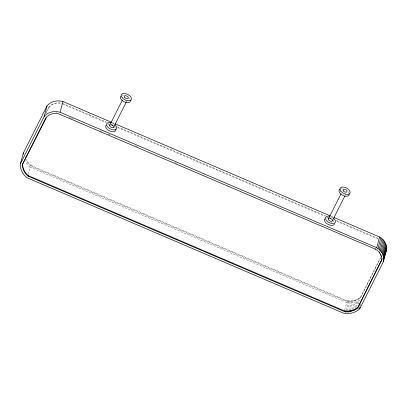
<?xml version="1.0" encoding="UTF-8"?>
<svg xmlns="http://www.w3.org/2000/svg" width="407" height="407" viewBox="0 0 407 407"><rect width="100%" height="100%" fill="white"/><g stroke="black" fill="none" stroke-linecap="round" stroke-linejoin="round"><path stroke-width="0.31" stroke-dasharray="2.04 1.53" d="M28.073 174.206L30.006 167.073A18.473 15.329 15.2 0 1 25.305 161.803M380.616 257.712L360.536 297.644C356.939 300.971 351.724 302.086 346.962 301.368L31.013 166.168L31.176 165.578L30.393 164.927A16.265 13.492 15.2 0 1 26.684 160.048M45.696 113.716L49.644 106.161A12.815 10.633 15.2 0 1 61.203 102.991M344.704 309.696L346.637 302.564L30.006 167.073M346.962 301.368L347.125 300.773L31.176 165.578M348.005 301.501L348.163 300.905C352.615 301.312 357.366 300.137 360.694 297.049L380.494 257.682M345.395 312.856L345.879 311.075M346.036 310.48L348.133 302.757C352.421 303.144 356.888 302.259 360.5 299.857M349.323 301.577L349.486 300.982M346.891 312.942L347.375 311.162M347.537 310.566L349.633 302.844M350.636 301.562L350.798 300.966M348.382 312.927L348.865 311.141M349.028 310.546L351.124 302.823M351.933 301.45L352.091 300.859M350.661 309.829L352.594 302.701M353.205 301.251L353.362 300.656M352.106 309.605L354.039 302.472M354.441 300.961L354.604 300.366M355.637 300.585L355.799 299.99M353.673 308.679L355.443 302.142M356.781 300.122L356.944 299.527M355.189 307.656L356.802 301.714M357.87 299.572L358.033 298.982M356.491 307.132L358.104 301.19M358.893 298.952L359.055 298.356M359.844 298.25L360.007 297.654M358.374 304.136L359.34 300.57M360.536 297.644L360.694 297.049M357.921 309.366L358.246 308.18M359.005 308.572L359.488 306.792M359.651 306.196L359.971 305.006M360.48 305.916L361.126 303.541M46.423 111.996L48.972 106.934M126.368 101.918L127.213 100.239M331.486 222.543L331.954 221.617M345.085 195.508L345.93 193.829M382 259.574L382.855 257.87M48.809 107.529L49.486 106.756A12.815 10.633 15.2 0 1 61.045 103.587L62.21 103.851M347.125 300.773L348.163 300.905M346.637 302.564L348.133 302.757M112.052 122.517L114.387 123.514M331.12 216.259L333.46 217.257M62.373 103.256L106.792 122.263M110.882 124.013L113.802 125.264M117.313 126.765L325.376 215.802M328.881 217.302L332.392 218.803M336.482 220.553L378.561 238.558L378.403 239.153L336.319 221.143M62.795 104.1L106.044 122.609M108.384 123.611L115.395 126.608M117.735 127.61L324.633 216.142M326.969 217.145L329.309 218.147M329.889 218.396L332.229 219.393M68.981 117.364L70.737 118.111M71.322 118.361L74.242 119.612M99.959 130.616L101.709 131.364M108.14 134.117L109.895 134.87M135.607 145.874L137.363 146.622M174.766 162.627L176.521 163.38M31.013 166.168L30.235 165.522A16.265 13.492 15.2 0 1 25.707 158.45M56.283 112.856A12.815 10.633 15.2 0 1 57.153 112.912M25.458 157.331A16.265 13.492 15.2 0 1 25.31 156.207M331.379 221.83A2.208 1.216 26.7 0 1 331.502 222.202M329.67 218.366A2.208 1.216 26.7 0 1 331.69 219.225M326.455 218.03A5.545 3.053 26.7 0 1 327.63 218.004M330.281 218.691A5.545 3.053 26.7 0 1 331.563 219.353M332.707 220.177A5.545 3.053 26.7 0 1 334.269 222.064M341.086 188.929A5.545 3.053 26.7 0 1 342.267 188.904M348.265 191.997A5.545 3.053 26.7 0 1 348.906 192.964M331.212 216.839A5.545 3.053 26.7 0 1 333.638 218.325M110.953 124.771A2.208 1.216 26.7 0 1 113.339 126.007M107.738 124.44A5.545 3.053 26.7 0 1 108.918 124.415M111.564 125.097A5.545 3.053 26.7 0 1 113.634 126.297M113.991 126.587A5.545 3.053 26.7 0 1 115.552 128.475M122.375 95.34A5.545 3.053 26.7 0 1 123.555 95.314M129.553 98.408A5.545 3.053 26.7 0 1 130.189 99.374M112.495 123.25A5.545 3.053 26.7 0 1 113.782 123.911"/><path stroke-width="0.61" d="M45.945 117.598L22.751 163.716L22.533 165.186A16.265 13.492 15.2 0 0 27.493 175.626L28.271 176.272L344.22 311.472C348.982 312.189 354.197 311.075 357.794 307.748L381.43 260.475L357.794 307.748M22.751 163.716L22.695 164.591A16.265 13.492 15.2 0 0 27.651 175.03L28.434 175.676L344.383 310.877C349.14 311.594 354.36 310.48 357.951 307.153M381.267 261.07C382.509 256.41 379.624 251.592 375.661 249.257L58.303 113.69A12.815 10.633 15.2 0 0 46.744 116.86L22.588 164.311M20.431 163.726L44.139 116.59A15.028 12.469 15.2 0 1 60.078 112.215L376.709 247.705C381.456 250.458 384.915 256.207 383.379 261.752L359.671 308.888C355.494 312.876 349.323 314.179 343.737 313.263L27.106 177.773A18.473 15.329 15.2 0 1 20.431 163.726L23.336 153.027L47.044 105.891A15.028 12.469 15.2 0 1 62.978 101.516L111.467 122.268M385.709 252.192C388.502 246.581 384.64 239.876 379.609 237.006L334.045 217.511M44.139 116.59L47.044 105.891M28.271 176.272L28.434 175.676M60.078 112.215L62.978 101.516M344.22 311.472L344.383 310.877M345.263 311.604L345.421 311.009M346.581 311.681L346.744 311.085M347.893 311.66L348.056 311.07M349.191 311.553L349.354 310.958M350.463 311.355L350.62 310.76M351.699 311.065L351.862 310.47M352.894 310.689L353.057 310.093M354.039 310.226L354.202 309.63M355.128 309.676L355.291 309.081M356.15 309.05L356.313 308.46M357.102 308.353L357.265 307.758M375.661 249.257L375.819 248.662M359.671 308.888L360.154 307.107M376.709 247.705L379.609 237.006M377.971 248.55L380.871 237.851M379.136 249.491L382.036 238.792M379.324 252.533L379.487 251.938M380.189 250.519L383.094 239.825M381.125 251.628L384.03 240.929M380.581 254.584L380.743 253.988M381.023 255.662L381.186 255.067M381.929 252.803L384.834 242.104M381.339 256.766L381.496 256.171M382.595 254.029L385.5 243.33M381.471 260.093L381.634 259.498M383.114 255.296L386.019 244.597M383.48 256.588L386.385 245.894M383.694 257.896L386.599 247.197M383.745 259.203L386.65 248.504M383.379 261.752L386.543 249.796M109.666 125.371L122.329 100.188M113.706 127.101L126.089 102.478M328.378 218.961L341.046 193.778M332.417 220.691L344.8 196.067M114.972 123.764L330.54 216.01M23.255 154.289A18.473 15.329 15.2 0 1 23.336 153.027M332.31 219.978A2.208 1.216 26.7 0 1 331.293 221.296A2.208 1.216 26.7 0 1 328.642 219.928A2.208 1.216 26.7 0 1 329.197 218.376M334.544 223.85A5.545 3.053 26.7 0 1 328.001 224.354A5.545 3.053 26.7 0 1 324.776 218.803M349.216 193.9A5.545 3.053 26.7 0 1 342.638 195.253A5.545 3.053 26.7 0 1 340.115 189.199M333.638 218.325A5.545 3.053 26.7 0 1 333.414 223.474A5.545 3.053 26.7 0 1 325.6 219.439A5.545 3.053 26.7 0 1 329.868 216.376M113.721 126.76A2.208 1.216 26.7 0 1 111.101 127.299A2.208 1.216 26.7 0 1 110.099 124.893M115.863 129.411A5.545 3.053 26.7 0 1 109.941 131.074A5.545 3.053 26.7 0 1 106.064 125.214M130.499 100.31A5.545 3.053 26.7 0 1 124.578 101.974A5.545 3.053 26.7 0 1 120.696 96.113M114.922 124.735A5.545 3.053 26.7 0 1 114.698 129.884A5.545 3.053 26.7 0 1 106.883 125.849A5.545 3.053 26.7 0 1 111.152 122.787M343.381 190.954A2.208 1.216 26.7 0 0 346.901 191.865A2.208 1.216 26.7 0 0 344.826 189.352A2.208 1.216 26.7 0 0 343.381 190.954M340.873 191.3A5.545 3.053 26.7 0 0 349.725 193.595A5.545 3.053 26.7 0 0 344.505 187.276A5.545 3.053 26.7 0 0 340.873 191.3M124.664 97.365A2.208 1.216 26.7 0 0 128.19 98.275A2.208 1.216 26.7 0 0 126.109 95.762A2.208 1.216 26.7 0 0 124.664 97.365M122.161 97.711A5.545 3.053 26.7 0 0 131.013 100.005A5.545 3.053 26.7 0 0 125.788 93.686A5.545 3.053 26.7 0 0 122.161 97.711"/></g></svg>
